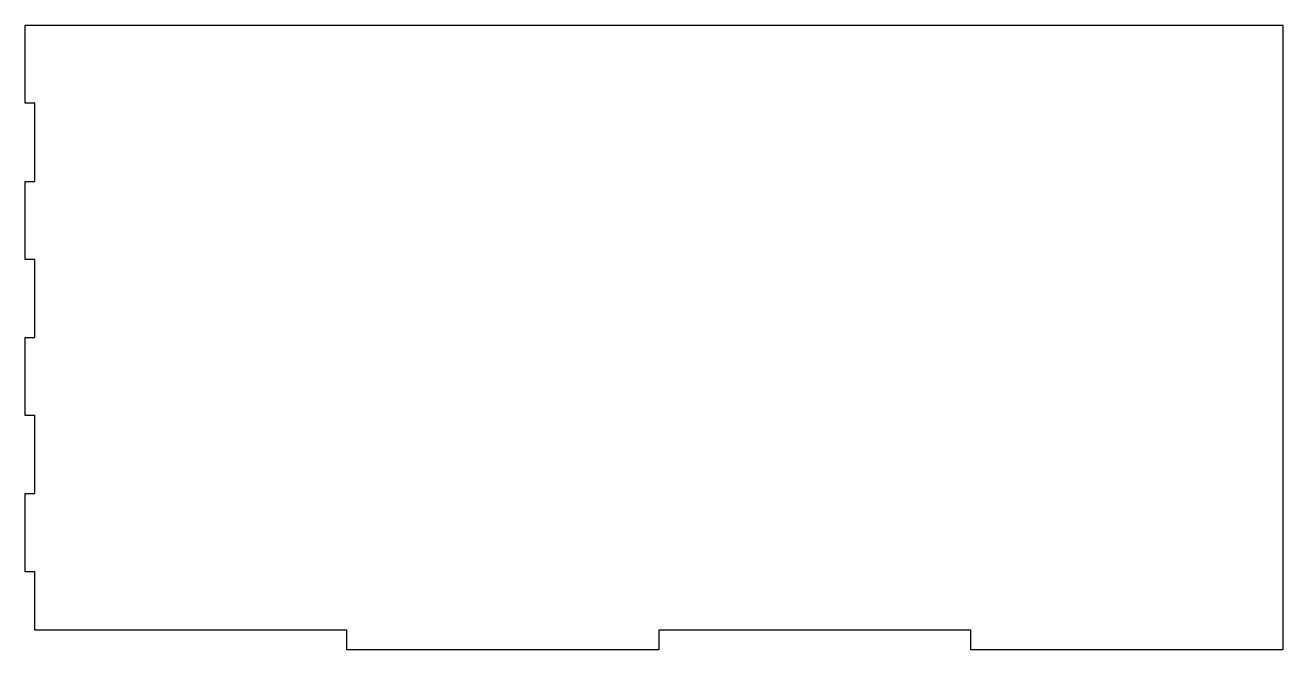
# Model space of a CAD drawing. Header units: inches. Extents: x 0 to 16.1, y 0 to 8.
import ezdxf

# ---------------------------------------------------------------- set-up
doc = ezdxf.new("R2010")
doc.units = ezdxf.units.IN
doc.header["$MEASUREMENT"] = 0

msp = doc.modelspace()

# ---------------------------------------------------------------- linework, layer by layer
at = {"color": 1}
msp.add_lwpolyline([(12.125, 0), (12.125, 0.25), (8.125, 0.25), (8.125, 0), (4.125, 0), (4.125, 0.25), (0.125, 0.25), (0.125, 1), (0, 1), (0, 2), (0.125, 2), (0.125, 3), (0, 3), (0, 4), (0.125, 4), (0.125, 5), (0, 5), (0, 6), (0.125, 6), (0.125, 7), (0, 7), (0, 8), (16.125, 8), (16.125, 0)], close=True, dxfattribs=at)

doc.saveas('drawing.dxf')
